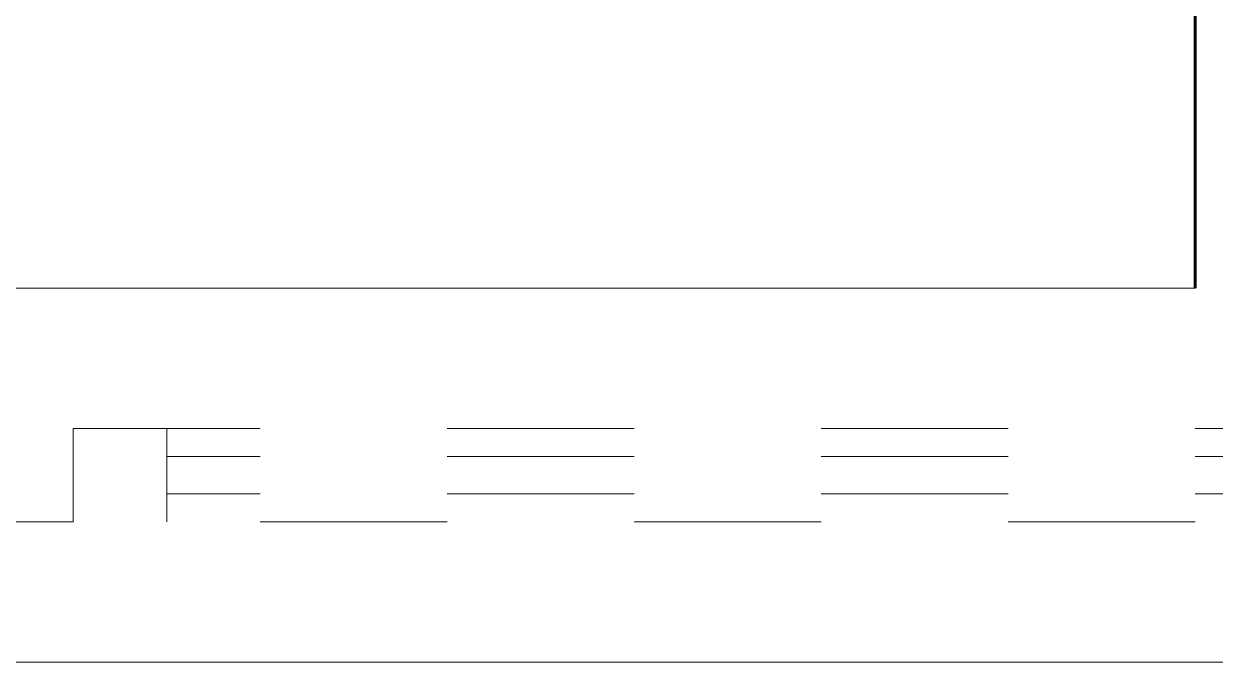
# Model space of a CAD drawing. Header units: millimetres. Extents: x 72 to 2370, y -203 to 794.
# Drawn here: x 1874.447 to 1875.085, y 287.98 to 288.322 of the extents above; entities that cross this region are included whole.
import ezdxf

# ---------------------------------------------------------------- set-up
doc = ezdxf.new("R2010")
doc.units = ezdxf.units.MM
doc.linetypes.add('ACAD_ISO03W100', pattern=[30, 12, -18])
doc.layers.add('envolvente', color=164, linetype='Continuous', lineweight=60)
doc.layers.add('ventanas', color=132, linetype='Continuous', lineweight=9)

msp = doc.modelspace()

# ---------------------------------------------------------------- linework, layer by layer
at = {"layer": 'envolvente'}
msp.add_line((1875.07387, 289.13009), (1875.07387, 288.18009), dxfattribs=at)
at = {"layer": 'envolvente', "lineweight": 9}
for p, q in [((1873.47387, 288.18009), (1875.07387, 288.18009)), ((1877.47387, 287.98009), (1873.47387, 287.98009))]:
    msp.add_line(p, q, dxfattribs=at)
at = {"layer": 'ventanas', "linetype": 'ACAD_ISO03W100', "ltscale": 0.001}
for p, q in [((1873.47387, 288.10509), (1875.47387, 288.10509)), ((1874.47387, 288.10509), (1874.47387, 288.05509)), ((1874.52387, 288.10509), (1874.52387, 288.05509)), ((1875.37387, 288.09009), (1874.52387, 288.09009)), ((1875.37387, 288.07009), (1874.52387, 288.07009)), ((1875.47387, 288.05509), (1873.47387, 288.05509))]:
    msp.add_line(p, q, dxfattribs=at)

doc.saveas('drawing.dxf')
